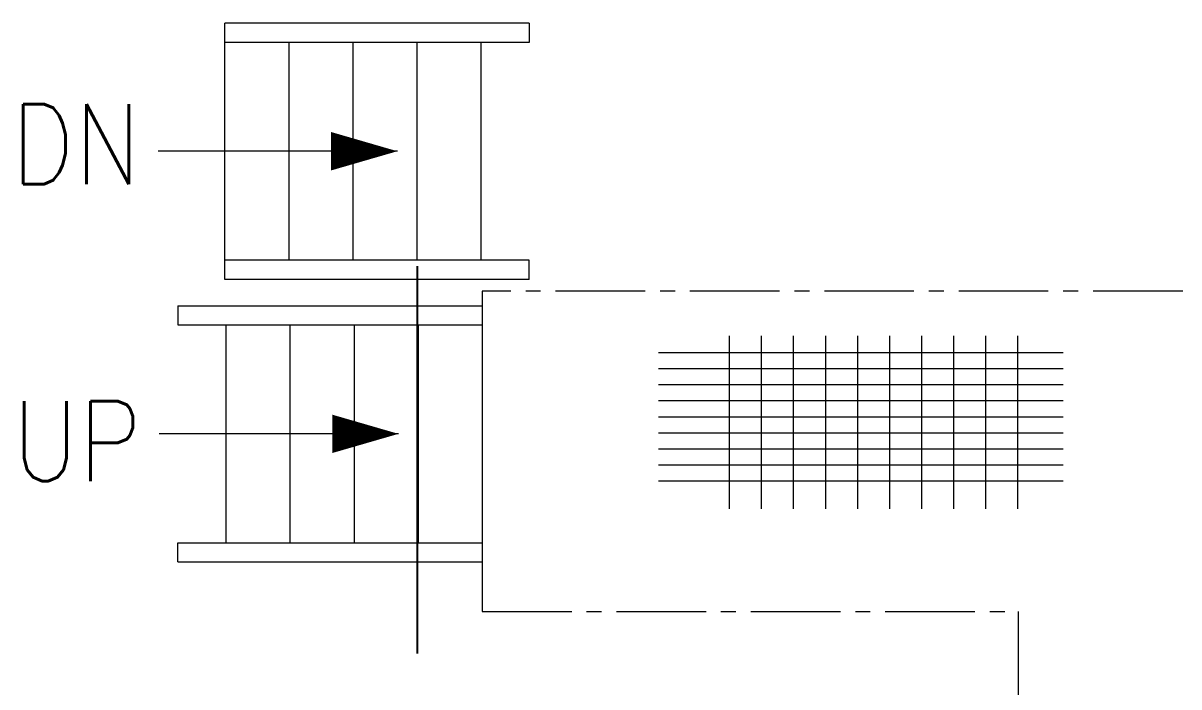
# Model space of a CAD drawing. Extents: x 475189 to 476029, y 1007718 to 1008015.
# Drawn here: x 475689.96 to 475709.31, y 1007936.73 to 1007947.84 of the extents above; entities that cross this region are included whole.
import ezdxf

# ---------------------------------------------------------------- set-up
doc = ezdxf.new("R2010")
doc.units = 0
doc.header["$LTSCALE"] = 2
doc.header["$MEASUREMENT"] = 0
doc.linetypes.add('CENTER2', pattern=[1.125, 0.75, -0.125, 0.125, -0.125])
doc.layers.get('0').update_dxf_attribs({"linetype": 'CONTINUOUS', "lineweight": 0})
doc.layers.add('RED-1', color=1, linetype='CONTINUOUS')
doc.styles.add('ROMANS', font='ROMANS.SHX')

msp = doc.modelspace()

# ---------------------------------------------------------------- linework, layer by layer
at = {"color": 8}
for p, q in [((475698.43, 1007947.837), (475693.337, 1007947.837)), ((475698.43, 1007947.515), (475693.337, 1007947.515)), ((475696.223, 1007945.693), (475692.216, 1007945.693)), ((475698.43, 1007943.87), (475693.337, 1007943.87)), ((475698.43, 1007943.548), (475693.337, 1007943.548)), ((475692.548, 1007943.107), (475697.641, 1007943.107)), ((475692.548, 1007942.786), (475697.641, 1007942.786)), ((475701.779, 1007942.602), (475701.779, 1007939.71)), ((475702.315, 1007942.602), (475702.315, 1007939.71)), ((475702.851, 1007942.602), (475702.851, 1007939.71)), ((475703.388, 1007942.602), (475703.388, 1007939.71)), ((475703.924, 1007942.602), (475703.924, 1007939.71)), ((475704.46, 1007942.602), (475704.46, 1007939.71)), ((475704.996, 1007942.602), (475704.996, 1007939.71)), ((475705.532, 1007942.602), (475705.532, 1007939.71)), ((475706.068, 1007942.602), (475706.068, 1007939.71)), ((475706.604, 1007942.602), (475706.604, 1007939.71)), ((475707.372, 1007942.317), (475700.595, 1007942.317)), ((475707.372, 1007942.049), (475700.595, 1007942.049)), ((475707.372, 1007941.781), (475700.595, 1007941.781)), ((475707.372, 1007941.513), (475700.595, 1007941.513)), ((475707.372, 1007941.245), (475700.595, 1007941.245)), ((475696.241, 1007940.963), (475692.233, 1007940.963)), ((475707.372, 1007940.977), (475700.595, 1007940.977)), ((475707.372, 1007940.709), (475700.595, 1007940.709)), ((475707.372, 1007940.441), (475700.595, 1007940.441)), ((475707.372, 1007940.173), (475700.595, 1007940.173)), ((475692.548, 1007939.14), (475697.641, 1007939.14)), ((475692.548, 1007938.819), (475697.641, 1007938.819))]:
    msp.add_line(p, q, dxfattribs=at)
at = {"color": 8, "linetype": 'Continuous'}
for p, q in [((475693.337, 1007943.548), (475693.337, 1007947.837)), ((475698.43, 1007947.837), (475698.43, 1007947.515)), ((475694.409, 1007943.87), (475694.409, 1007947.515)), ((475695.481, 1007943.87), (475695.481, 1007947.515)), ((475696.554, 1007943.87), (475696.554, 1007947.515)), ((475697.626, 1007943.87), (475697.626, 1007947.515)), ((475698.43, 1007943.548), (475698.43, 1007943.87)), ((475692.548, 1007943.107), (475692.548, 1007942.786)), ((475697.641, 1007943.107), (475697.641, 1007938.819)), ((475693.352, 1007942.786), (475693.352, 1007939.14)), ((475694.424, 1007942.786), (475694.424, 1007939.14)), ((475695.497, 1007942.786), (475695.497, 1007939.14)), ((475696.569, 1007942.786), (475696.569, 1007939.14)), ((475692.548, 1007938.819), (475692.548, 1007939.14))]:
    msp.add_line(p, q, dxfattribs=at)
at = {"color": 8, "linetype": 'CENTER2'}
for p, q in [((475716.121, 1007943.351), (475697.641, 1007943.351)), ((475697.641, 1007943.351), (475697.641, 1007937.99)), ((475697.641, 1007937.99), (475706.618, 1007937.99)), ((475706.618, 1007937.99), (475706.618, 1007936.458))]:
    msp.add_line(p, q, dxfattribs=at)
at = {"color": 8}
for points in [[(475696.223, 1007945.693, 0, 0.643, 0), (475695.114, 1007945.693, 0.643, 0.643, 0)], [(475696.241, 1007940.963, 0, 0.643, 0), (475695.132, 1007940.963, 0.643, 0.643, 0)]]:
    msp.add_lwpolyline(points, format="xyseb", dxfattribs=at)
at = {"layer": 'RED-1', "color": 8}
msp.add_line((475696.554, 1007943.769), (475696.554, 1007937.288), dxfattribs=at)

# ---------------------------------------------------------------- texts
at = {"color": 8, "style": 'ROMANS', "width": 0.88}
for s, p in [('DN', (475689.755, 1007945.143)), ('UP', (475689.773, 1007940.172))]:
    msp.add_text(s, height=1.3403, dxfattribs=at).set_placement(p)

doc.saveas('drawing.dxf')
